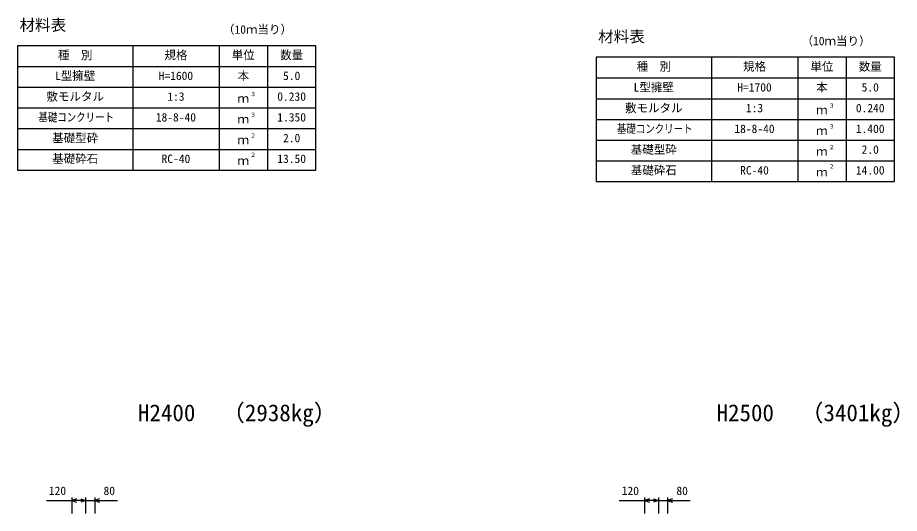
# Model space of a CAD drawing. Units: millimetres, scale not verified. Extents: x -50400 to 50400, y -17820 to 17820.
# Drawn here: x 6380 to 14037, y -4559 to -258 of the extents above; entities that cross this region are included whole.
import ezdxf
from ezdxf.enums import TextEntityAlignment as Align

# ---------------------------------------------------------------- set-up
doc = ezdxf.new("R2010")
doc.units = ezdxf.units.MM
doc.header["$LTSCALE"] = 60
for name, color, linetype, lineweight in [('0-1_DIM', 7, 'Continuous', 25), ('0-4_HYO', 3, 'Continuous', 25), ('0-5_HYO2', 4, 'Continuous', 25), ('0-8_TXT', 7, 'Continuous', 25)]:
    doc.layers.add(name, color=color, linetype=linetype, lineweight=lineweight)
doc.styles.add('ＭＳ ゴシック', font='')
doc.styles.get('ＭＳ ゴシック').set_extended_font_data('MS Gothic')

msp = doc.modelspace()

# ---------------------------------------------------------------- linework, layer by layer
at = {"layer": '0-1_DIM'}
for p, q in [((6849.5, -4421.88), (6849.5, -4558.77)), ((6969.5, -4421.88), (6969.5, -4558.77)), ((7049.5, -4421.88), (7049.5, -4558.77)), ((11824.5, -4421.88), (11824.5, -4558.77)), ((11944.5, -4421.88), (11944.5, -4558.77)), ((12024.5, -4421.88), (12024.5, -4558.77)), ((6629.64, -4446.88), (6849.5, -4446.88)), ((6969.5, -4446.88), (6849.5, -4446.88)), ((6969.5, -4446.88), (7049.5, -4446.88)), ((7049.5, -4446.88), (7245.46, -4446.88)), ((11604.64, -4446.88), (11824.5, -4446.88)), ((11944.5, -4446.88), (11824.5, -4446.88)), ((11944.5, -4446.88), (12024.5, -4446.88)), ((12024.5, -4446.88), (12220.46, -4446.88))]:
    msp.add_line(p, q, dxfattribs=at)
for points in [[(6891.79, -4431.49), (6849.5, -4446.88), (6891.79, -4462.27)], [(6927.21, -4431.49), (6969.5, -4446.88), (6927.21, -4462.27)], [(7091.79, -4431.49), (7049.5, -4446.88), (7091.79, -4462.27)], [(11866.79, -4431.49), (11824.5, -4446.88), (11866.79, -4462.27)], [(11902.21, -4431.49), (11944.5, -4446.88), (11902.21, -4462.27)], [(12066.79, -4431.49), (12024.5, -4446.88), (12066.79, -4462.27)]]:
    msp.add_lwpolyline(points, dxfattribs=at)
at = {"layer": '0-4_HYO'}
for p, q in [((7379.5, -500.77), (7379.5, -1580.77)), ((8129.5, -500.77), (8129.5, -1580.77)), ((8549.5, -500.77), (8549.5, -1580.77)), ((12404.5, -600.77), (12404.5, -1680.77)), ((13154.5, -600.77), (13154.5, -1680.77)), ((13574.5, -600.77), (13574.5, -1680.77)), ((6379.5, -680.77), (8969.5, -680.77)), ((11404.5, -780.77), (13994.5, -780.77))]:
    msp.add_line(p, q, dxfattribs=at)
for points in [[(6379.5, -1580.77), (8969.5, -1580.77), (8969.5, -500.77), (6379.5, -500.77)], [(11404.5, -1680.77), (13994.5, -1680.77), (13994.5, -600.77), (11404.5, -600.77)]]:
    msp.add_lwpolyline(points, close=True, dxfattribs=at)
at = {"layer": '0-5_HYO2'}
for p, q in [((6379.5, -860.77), (8969.5, -860.77)), ((11404.5, -960.77), (13994.5, -960.77)), ((6379.5, -1040.77), (8969.5, -1040.77)), ((11404.5, -1140.77), (13994.5, -1140.77)), ((6379.5, -1220.77), (8969.5, -1220.77)), ((11404.5, -1320.77), (13994.5, -1320.77)), ((6379.5, -1400.77), (8969.5, -1400.77)), ((11404.5, -1500.77), (13994.5, -1500.77))]:
    msp.add_line(p, q, dxfattribs=at)

# ---------------------------------------------------------------- texts
at = {"layer": '0-1_DIM', "style": 'ＭＳ ゴシック'}
for s, p in [('120', (6650.86, -4421.88)), ('80', (7125.76, -4421.88)), ('120', (11625.86, -4421.88)), ('80', (12100.76, -4421.88))]:
    msp.add_text(s, height=73.31, dxfattribs=at).set_placement(p, align=Align.BOTTOM_LEFT)
at = {"layer": '0-8_TXT', "style": 'ＭＳ ゴシック'}
for s, height, p in [('材料表', 98.97, (6396.17, -400.77)), ('（10ｍ当り）', 73.31, (8162.83, -419.1)), ('材料表', 98.97, (11421.17, -500.77)), ('（10ｍ当り）', 73.31, (13187.83, -519.1)), ('種\u3000別', 73.31, (6729.5, -640.77)), ('規格', 73.31, (7654.5, -640.77)), ('単位', 73.31, (8239.5, -640.77)), ('数量', 73.31, (8659.5, -640.77)), ('種\u3000別', 73.31, (11754.5, -740.77)), ('規格', 73.31, (12679.5, -740.77)), ('単位', 73.31, (13264.5, -740.77)), ('数量', 73.31, (13684.5, -740.77)), ('L型擁壁', 73.31, (6704.5, -820.77)), ('H=1600', 73.31, (7604.5, -820.77)), ('本', 73.31, (8289.5, -820.77)), ('5.0', 73.31, (8684.5, -820.77)), ('L型擁壁', 73.31, (11729.5, -920.77)), ('H=1700', 73.31, (12629.5, -920.77)), ('本', 73.31, (13314.5, -920.77)), ('5.0', 73.31, (13709.5, -920.77)), ('敷モルタル', 73.31, (6629.5, -1000.77)), ('1:3', 73.31, (7679.5, -1000.77)), ('３', 36.66, (8398.74, -950.15)), ('0.230', 73.31, (8634.5, -1000.77)), ('ｍ', 73.31, (8289.5, -1017.44)), ('敷モルタル', 73.31, (11654.5, -1100.77)), ('1:3', 73.31, (12704.5, -1100.77)), ('ｍ', 73.31, (13314.5, -1117.44)), ('３', 36.66, (13423.74, -1050.15)), ('0.240', 73.31, (13659.5, -1100.77)), ('18-8-40', 73.31, (7579.5, -1180.77)), ('ｍ', 73.31, (8289.5, -1197.44)), ('３', 36.66, (8398.74, -1130.15)), ('1.350', 73.31, (8634.5, -1180.77)), ('18-8-40', 73.31, (12604.5, -1280.77)), ('ｍ', 73.31, (13314.5, -1297.44)), ('３', 36.66, (13423.74, -1230.15)), ('1.400', 73.31, (13659.5, -1280.77)), ('基礎型砕', 73.31, (6679.5, -1360.77)), ('ｍ', 73.31, (8289.5, -1377.44)), ('２', 36.66, (8398.74, -1310.15)), ('2.0', 73.31, (8684.5, -1360.77)), ('基礎型砕', 73.31, (11704.5, -1460.77)), ('２', 36.66, (13423.74, -1410.15)), ('2.0', 73.31, (13709.5, -1460.77)), ('基礎砕石', 73.31, (6679.5, -1540.77)), ('RC-40', 73.31, (7629.5, -1540.77)), ('２', 36.66, (8398.74, -1476.82)), ('13.50', 73.31, (8634.5, -1540.77)), ('ｍ', 73.31, (13314.5, -1477.44)), ('ｍ', 73.31, (8289.5, -1557.44)), ('２', 36.66, (13423.74, -1576.82)), ('基礎砕石', 73.31, (11704.5, -1640.77)), ('RC-40', 73.31, (12654.5, -1640.77)), ('ｍ', 73.31, (13314.5, -1657.44)), ('14.00', 73.31, (13659.5, -1640.77)), ('（2938kg）', 146.6, (8153.12, -3803.53)), ('（3401kg）', 146.6, (13178.12, -3803.53)), ('H2400', 146.6, (7424.5, -3803.53)), ('H2500', 146.6, (12449.5, -3803.53))]:
    msp.add_text(s, height=height, dxfattribs=at).set_placement(p, align=Align.BOTTOM_LEFT)
at = {"layer": '0-8_TXT', "style": 'ＭＳ ゴシック', "width": 0.8}
for p in [(6559.5, -1180.77), (11584.5, -1280.77)]:
    msp.add_text('基礎コンクリート', height=73.31, dxfattribs=at).set_placement(p, align=Align.BOTTOM_LEFT)

doc.saveas('drawing.dxf')
